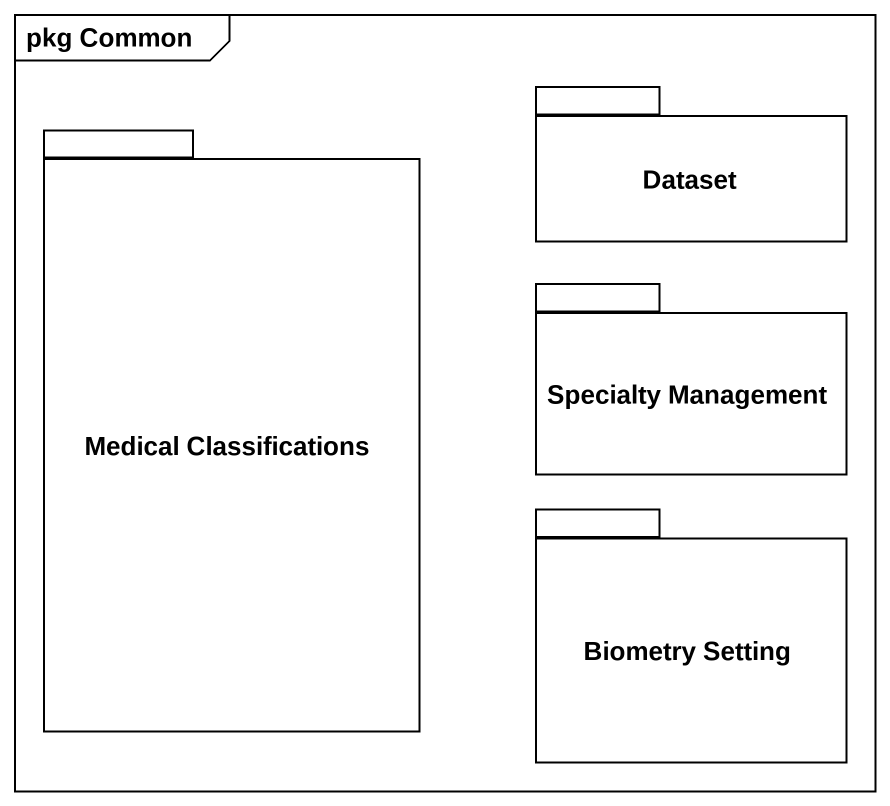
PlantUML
@startuml
mainframe pkg Common
package Dataset {
}
package "Medical Classifications" as Medical_Classifications {
}
package "Specialty Management" as Specialty_Management {
}
package "Biometry Setting" as Biometry_Setting {
}
@enduml
